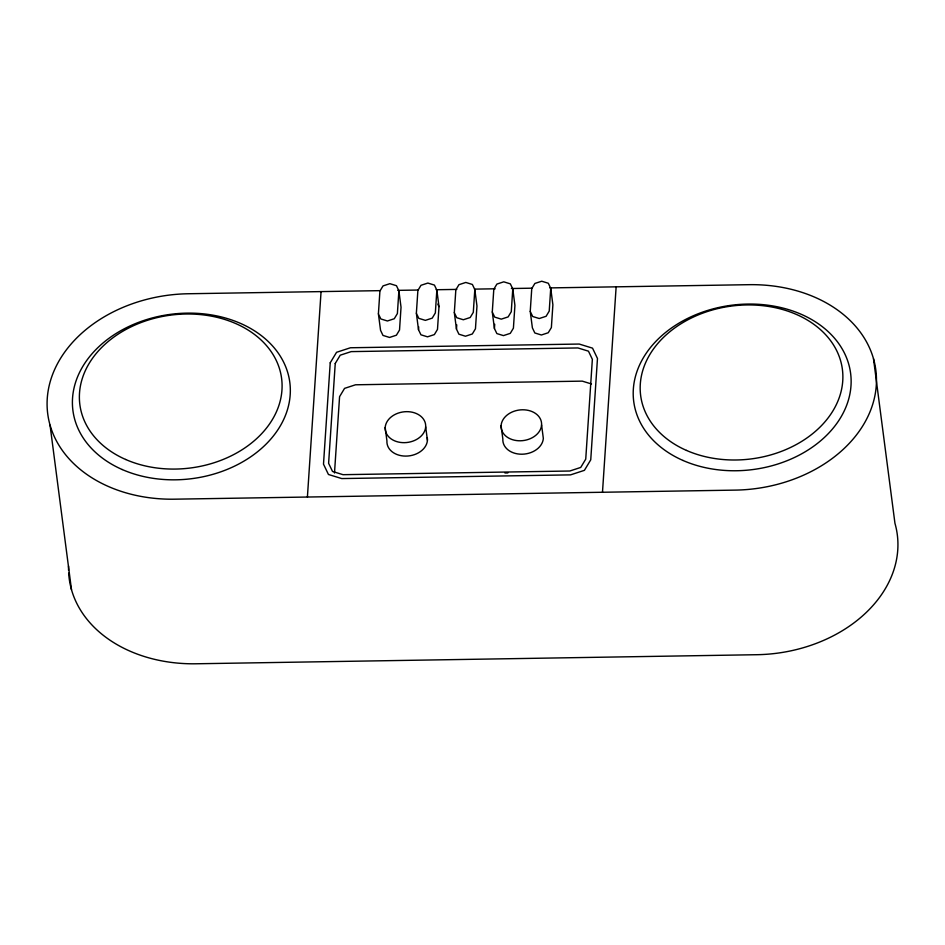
<?xml version="1.0" encoding="UTF-8"?>
<svg xmlns="http://www.w3.org/2000/svg" width="945" height="945" viewBox="0 0 945 945"><rect width="100%" height="100%" fill="white"/><g stroke="black" fill="none" stroke-linecap="round" stroke-linejoin="round"><path stroke-width="1.42" d="M307.409 497.035L321.064 291.603M334.495 472.996L339.574 396.676L344.559 388.371L355.521 384.792L582.274 381.13L591.464 383.954M378.402 313.87L379.914 291.095L383.032 285.91L389.883 283.677L396.451 285.697L398.896 290.788L401.034 307.243L399.522 330.018L396.404 335.203L389.553 337.448L382.985 335.428L380.551 330.325L378.402 313.87L380.835 318.961L387.415 320.981L394.266 318.748L397.384 313.563L398.896 290.788M416.367 313.256L417.879 290.481L420.997 285.296L427.849 283.063L434.416 285.083L436.85 290.174L439 306.641L437.488 329.403L434.369 334.589L427.518 336.833L420.95 334.813L418.505 329.71L416.367 313.256L418.8 318.347L425.368 320.367L432.219 318.134L435.338 312.949L436.85 290.174M418.505 329.71L418.694 326.864M454.321 312.641L455.833 289.867L458.951 284.681L465.802 282.449L472.382 284.469L474.815 289.56L476.965 306.026L475.453 328.789L472.323 333.975L465.472 336.219L458.904 334.199L456.47 329.096L454.321 312.641L456.766 317.733L463.333 319.753L470.185 317.52L473.303 312.334L474.815 289.56M456.47 329.096L456.754 324.832M492.286 312.027L493.798 289.253L496.916 284.067L503.768 281.834L510.335 283.854L512.781 288.946L514.919 305.412L513.407 328.175L510.288 333.361L503.437 335.605L496.869 333.585L494.424 328.482L492.286 312.027L494.719 317.118L501.287 319.138L508.138 316.906L511.269 311.72L512.781 288.946M494.424 328.482L494.707 324.218M530.239 311.413L531.751 288.638L534.882 283.453L541.733 281.22L548.301 283.24L550.734 288.331L552.884 304.798L551.372 327.561L548.242 332.746L541.39 334.991L534.823 332.971L532.389 327.868L530.239 311.413L532.685 316.504L539.252 318.524L546.104 316.291L549.222 311.106L550.734 288.331M602.485 492.262L616.14 286.831M380.079 290.647L188.197 293.753A134.781 102.107 -7.4 0 0 47.25 398.636A134.781 102.107 -7.4 0 0 174.553 499.184L735.352 490.112A134.781 102.107 -7.4 0 0 876.298 385.229A134.781 102.107 -7.4 0 0 748.995 284.681L549.742 287.906M397.774 290.363L418.434 290.032M436.141 289.737L456.789 289.406M474.496 289.123L495.156 288.792M511.387 288.52L532.035 288.19M504.925 472.972L507.867 472.925M437.783 304.089L439 306.641M873.499 358.722L894.95 523.306A134.781 102.107 -7.4 0 1 756.803 654.708L196.005 663.78A134.781 102.107 -7.4 0 1 68.666 573.095M541.579 424.955A20.341 15.415 -7.4 0 1 510.324 438.87A20.341 15.415 -7.4 0 1 512.107 412.02A20.341 15.415 -7.4 0 1 541.579 424.955L543.328 438.385A20.341 15.415 -7.4 0 1 522.053 454.214A20.341 15.415 -7.4 0 1 502.846 439.047L501.086 425.616M425.675 426.833A20.341 15.415 -7.4 0 1 394.419 440.748A20.341 15.415 -7.4 0 1 396.203 413.898A20.341 15.415 -7.4 0 1 425.675 426.833L427.423 440.264M385.182 427.483L386.93 440.913A20.341 15.415 -7.4 0 0 407.897 456.01A20.341 15.415 -7.4 0 0 427.305 437.606M50.05 425.155L71.501 589.739M68.548 570.272A134.781 102.107 -7.4 0 1 68.56 566.043M330.23 362.797L323.497 464.149L328.447 474.484L341.759 478.572L570.52 474.874L584.412 470.338L590.743 459.825L597.476 358.474L592.527 348.15L579.214 344.051L350.453 347.76L336.562 352.296L330.23 362.797M335.239 363.494L328.612 463.298L332.51 471.449L343.023 474.685L569.776 471.012L580.738 467.432L585.735 459.14L592.361 359.324L588.463 351.174L577.95 347.949L351.197 351.611L340.235 355.19L335.239 363.494M125.661 459.483A101.717 77.065 -7.4 0 0 281.964 389.895A101.717 77.065 -7.4 0 0 134.58 325.21A101.717 77.065 -7.4 0 0 125.661 459.483M686.46 450.411A101.717 77.065 -7.4 0 0 842.751 380.823A101.717 77.065 -7.4 0 0 695.378 316.138A101.717 77.065 -7.4 0 0 686.46 450.411M122.177 469.523A109.348 82.841 -7.4 0 0 290.198 394.715A109.348 82.841 -7.4 0 0 131.757 325.174A109.348 82.841 -7.4 0 0 122.177 469.523M682.975 460.451A109.348 82.841 -7.4 0 0 850.996 385.643A109.348 82.841 -7.4 0 0 692.555 316.103A109.348 82.841 -7.4 0 0 682.975 460.451"/></g></svg>
